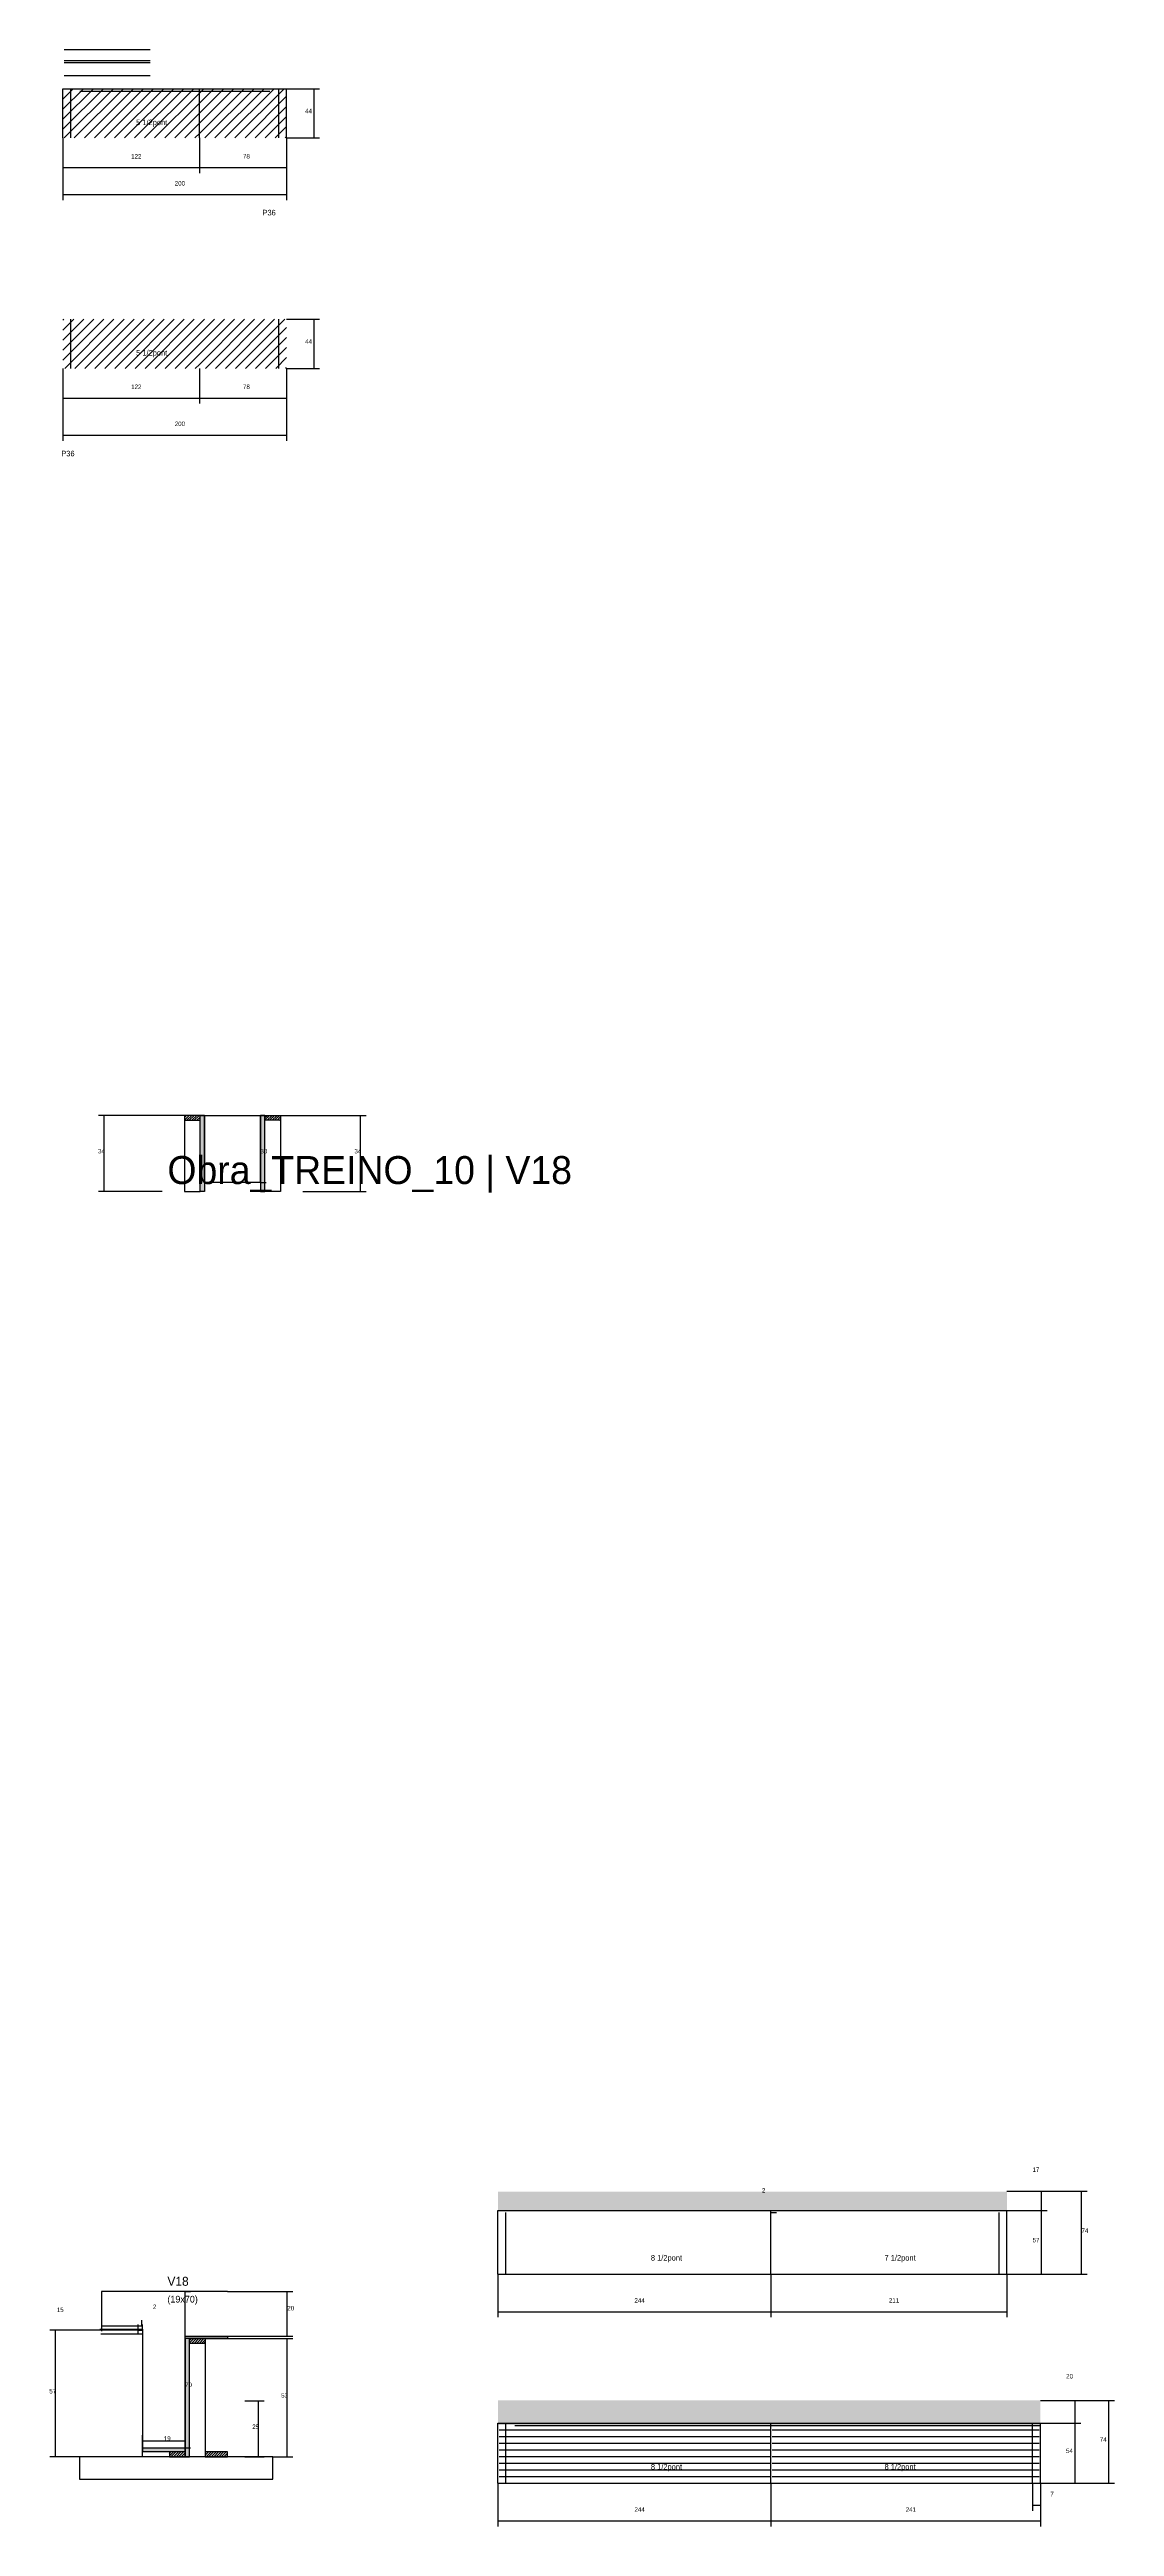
# Model space of a CAD drawing. Header units: metres. Extents: x -2848 to 22762, y -45195 to 1016.
# Drawn here: x 7895 to 8847, y -22210 to -19996 of the extents above; entities that cross this region are included whole.
import ezdxf

# ---------------------------------------------------------------- set-up
doc = ezdxf.new("R2010")
doc.units = ezdxf.units.M
for name, color, linetype in [('CONCRETO', 251, 'Continuous'), ('COTA', 4, 'Continuous'), ('Cota Seção (2x)', 4, 'Continuous'), ('Hachura', 253, 'Continuous'), ('LABEL_ID', 3, 'Continuous'), ('Madeira', 126, 'Continuous'), ('NOMENCLATURA', 7, 'Continuous'), ('Painéis', 200, 'Continuous'), ('SARR_2.2x7', 40, 'Continuous'), ('Texto Seção', 7, 'Continuous')]:
    doc.layers.add(name, color=color, linetype=linetype)

msp = doc.modelspace()

# ---------------------------------------------------------------- hatches: boundary and pattern name
at = {"layer": 'COTA'}
h = msp.add_hatch(dxfattribs=at)
h.set_pattern_fill('AR-CONC', scale=0.03)
h.paths.add_polyline_path([(8295.6, -21910.8), (8295.6, -21927.8), (8295.6, -21927.8), (8750.6, -21927.8), (8750.6, -21927.8), (8750.6, -21910.8), (8750.6, -21910.8), (8295.6, -21910.8)])
h = msp.add_hatch(dxfattribs=at)
h.set_pattern_fill('AR-CONC', scale=0.03)
h.paths.add_polyline_path([(8295.6, -22097.5), (8295.6, -22119.5), (8295.6, -22119.5), (8780.6, -22119.5), (8780.6, -22119.5), (8780.6, -22097.5), (8780.6, -22097.5), (8295.6, -22097.5)])
at = {"layer": 'Hachura'}
h = msp.add_hatch(dxfattribs=at)
h.set_pattern_fill('ANSI31', scale=2)
h.paths.add_polyline_path([(7906.6, -20030.7), (7906.6, -20074.7), (8028.6, -20074.7), (8028.6, -20030.7)])
h = msp.add_hatch(dxfattribs=at)
h.set_pattern_fill('ANSI31', scale=2)
h.paths.add_polyline_path([(8028.6, -20030.7), (8028.6, -20074.7), (8106.6, -20074.7), (8106.6, -20030.7)])
h = msp.add_hatch(dxfattribs=at)
h.set_pattern_fill('ANSI31', scale=2)
h.paths.add_polyline_path([(7906.6, -20236.8), (7906.6, -20280.8), (8028.6, -20280.8), (8028.6, -20236.8)])
h = msp.add_hatch(dxfattribs=at)
h.set_pattern_fill('ANSI31', scale=2)
h.paths.add_polyline_path([(8106.6, -20280.8), (8106.6, -20236.8), (8028.6, -20236.8), (8028.6, -20280.8)])
h = msp.add_hatch(dxfattribs=at)
h.set_pattern_fill('ANSI31', scale=0.5)
h.paths.add_polyline_path([(8029.2, -20953), (8029.2, -20948.6), (8029.2, -20948.6), (8015.2, -20948.6), (8015.2, -20948.6), (8015.2, -20953), (8015.2, -20953), (8029.2, -20953)])
h = msp.add_hatch(color=8, dxfattribs=at)
h.dxf.hatch_style = 1
h.paths.add_polyline_path([(8029.2, -20948.6), (8033.2, -20948.6), (8033.2, -20948.6), (8033.2, -21016.6), (8033.2, -21016.6), (8029.2, -21016.6), (8029.2, -21016.6), (8029.2, -20948.6)])
h = msp.add_hatch(color=8, dxfattribs=at)
h.dxf.hatch_style = 1
h.paths.add_polyline_path([(8087.2, -20948.6), (8083.2, -20948.6), (8083.2, -20948.6), (8083.2, -21016.6), (8083.2, -21016.6), (8087.2, -21016.6), (8087.2, -21016.6), (8087.2, -20948.6)])
h = msp.add_hatch(dxfattribs=at)
h.set_pattern_fill('ANSI31', scale=0.5)
h.paths.add_polyline_path([(8087.2, -20953), (8087.2, -20948.6), (8087.2, -20948.6), (8101.2, -20948.6), (8101.2, -20948.6), (8101.2, -20953), (8101.2, -20953), (8087.2, -20953)])
h = msp.add_hatch(color=8, dxfattribs=at)
h.dxf.hatch_style = 1
h.paths.add_polyline_path([(8015.8, -22042.2), (8015.8, -22040), (8015.8, -22040), (8053.8, -22040), (8053.8, -22040), (8053.8, -22042.2), (8053.8, -22042.2), (8015.8, -22042.2)])
h = msp.add_hatch(color=8, dxfattribs=at)
h.dxf.hatch_style = 1
h.paths.add_polyline_path([(8019.8, -22042.2), (8015.8, -22042.2), (8015.8, -22042.2), (8015.8, -22148), (8015.8, -22148), (8019.8, -22148), (8019.8, -22148), (8019.8, -22042.2)])
h = msp.add_hatch(dxfattribs=at)
h.set_pattern_fill('ANSI31', scale=0.5)
h.paths.add_polyline_path([(8019.8, -22046.6), (8019.8, -22042.2), (8019.8, -22042.2), (8033.8, -22042.2), (8033.8, -22042.2), (8033.8, -22046.6), (8033.8, -22046.6), (8019.8, -22046.6)])
h = msp.add_hatch(color=8, dxfattribs=at)
h.dxf.hatch_style = 1
h.paths.add_polyline_path([(7977.8, -22143.6), (7977.8, -22140), (7977.8, -22140), (8015.8, -22140), (8015.8, -22140), (8015.8, -22143.6), (8015.8, -22143.6), (7977.8, -22143.6)])
h = msp.add_hatch(dxfattribs=at)
h.set_pattern_fill('ANSI31', scale=0.5)
h.paths.add_polyline_path([(8015.8, -22148), (8015.8, -22143.6), (8015.8, -22143.6), (8001.8, -22143.6), (8001.8, -22143.6), (8001.8, -22148), (8001.8, -22148), (8015.8, -22148)])
h = msp.add_hatch(dxfattribs=at)
h.set_pattern_fill('ANSI31', scale=0.5)
h.paths.add_polyline_path([(8053.8, -22148), (8053.8, -22143.6), (8053.8, -22143.6), (8033.8, -22143.6), (8033.8, -22143.6), (8033.8, -22148), (8033.8, -22148), (8053.8, -22148)])

# ---------------------------------------------------------------- linework, layer by layer
at = {"layer": 'CONCRETO'}
msp.add_lwpolyline([(8033.2, -20948.6), (8033.2, -20948.6), (8033.2, -20948.6), (8033.2, -20948.6), (8083.2, -20948.6), (8083.2, -20948.6), (8083.2, -20948.6), (8083.2, -21008.6), (8033.2, -21008.6), (8033.2, -20948.6)], close=True, dxfattribs=at)
for points in [[(8053.8, -22000), (8015.8, -22000), (8015.8, -22000), (8015.8, -22000), (8015.8, -22000), (7977.8, -22000), (7941.1, -22000)], [(7977.8, -22033.8), (7977.8, -22143.6), (7977.8, -22143.6), (7977.8, -22140), (8015.8, -22140), (8015.8, -22047.2), (8015.8, -22047.2), (8015.8, -22040)]]:
    msp.add_lwpolyline(points, dxfattribs=at)
at = {"layer": 'COTA'}
for p, q in [((8106.6, -20030.7), (8136.1, -20030.7)), ((8131.1, -20074.7), (8131.1, -20030.7)), ((7906.6, -20074.7), (7906.6, -20130.4)), ((7906.6, -20074.7), (7906.6, -20106.2)), ((8028.6, -20074.7), (8028.6, -20106.2)), ((8028.6, -20074.7), (8028.6, -20106.2)), ((8106.6, -20074.7), (8106.6, -20130.4)), ((8106.6, -20074.7), (8136.1, -20074.7)), ((8106.6, -20074.7), (8106.6, -20106.2)), ((7906.6, -20101.2), (8028.6, -20101.2)), ((8028.6, -20101.2), (8106.6, -20101.2)), ((7906.6, -20125.4), (8106.6, -20125.4)), ((8106.6, -20236.8), (8136.1, -20236.8)), ((8131.1, -20280.8), (8131.1, -20236.8)), ((7906.6, -20280.8), (7906.6, -20345.4)), ((7906.6, -20280.8), (7906.6, -20312.3)), ((8028.6, -20280.8), (8028.6, -20312.3)), ((8028.6, -20280.8), (8028.6, -20312.3)), ((8106.6, -20280.8), (8106.6, -20345.4)), ((8106.6, -20280.8), (8136.1, -20280.8)), ((8106.6, -20280.8), (8106.6, -20312.3)), ((7906.6, -20307.3), (8028.6, -20307.3)), ((8028.6, -20307.3), (8106.6, -20307.3)), ((7906.6, -20340.4), (8106.6, -20340.4)), ((8033.2, -20948.6), (7938.5, -20948.6)), ((7943.5, -21016.6), (7943.5, -20948.6)), ((8101.2, -20948.6), (8177.7, -20948.6)), ((8172.7, -21016.6), (8172.7, -20948.6)), ((7995.2, -21016.6), (7938.5, -21016.6)), ((8121.2, -21016.6), (8177.7, -21016.6)), ((8750.6, -21910.5), (8786.7, -21910.5)), ((8781.7, -21927.8), (8781.7, -21910.5)), ((8539.6, -21929.5), (8539.6, -21927.8)), ((8539.6, -21927.8), (8544.6, -21927.8)), ((8539.6, -21929.5), (8544.6, -21929.5)), ((8750.6, -21927.8), (8786.7, -21927.8)), ((8750.6, -21927.8), (8786.7, -21927.8)), ((8781.7, -21984.5), (8781.7, -21927.8)), ((8295.6, -21984.5), (8295.6, -22023.2)), ((8539.6, -21984.5), (8539.6, -22023.2)), ((8539.6, -21984.5), (8539.6, -22023.2)), ((8750.6, -21984.5), (8750.6, -22023.2)), ((8750.6, -21984.5), (8786.7, -21984.5)), ((7941.1, -22000), (7941.1, -22035.7)), ((8053.8, -22000), (8112.2, -22000)), ((8107.2, -22040), (8107.2, -22000)), ((7941.1, -22030.7), (7977.1, -22030.7)), ((7973.8, -22037.9), (7973.8, -22029.6)), ((7977.1, -22030.7), (7977.1, -22025.7)), ((7977.8, -22034.6), (7977.8, -22029.6)), ((8295.6, -22018.2), (8539.6, -22018.2)), ((8539.6, -22018.2), (8750.6, -22018.2)), ((7977.8, -22034.6), (7894.9, -22034.6)), ((7899.9, -22148), (7899.9, -22034.6)), ((7973.8, -22034.6), (7977.8, -22034.6)), ((8033.8, -22042.2), (8112.2, -22042.2)), ((8053.8, -22040), (8112.2, -22040)), ((8107.2, -22148), (8107.2, -22042.2)), ((8069.1, -22098), (8086.4, -22098)), ((8081.4, -22148), (8081.4, -22098)), ((8780.6, -22097.5), (8816.7, -22097.5)), ((8811.7, -22117.7), (8811.7, -22097.5)), ((8780.6, -22117.7), (8816.7, -22117.7)), ((8780.6, -22117.7), (8816.7, -22117.7)), ((8811.7, -22171.5), (8811.7, -22117.7)), ((7959.8, -22148), (7894.9, -22148)), ((8069.1, -22148), (8086.4, -22148)), ((8094.4, -22148), (8112.2, -22148)), ((8295.6, -22171.5), (8295.6, -22210.2)), ((8539.6, -22171.5), (8539.6, -22210.2)), ((8539.6, -22171.5), (8539.6, -22210.2)), ((8773.6, -22171.5), (8773.6, -22196.3)), ((8780.6, -22171.5), (8780.6, -22210.2)), ((8780.6, -22171.5), (8816.7, -22171.5)), ((8780.6, -22171.5), (8780.6, -22196.3)), ((8295.6, -22205.2), (8539.6, -22205.2)), ((8539.6, -22205.2), (8780.6, -22205.2)), ((8773.6, -22191.3), (8780.6, -22191.3))]:
    msp.add_line(p, q, dxfattribs=at)
at = {"layer": 'Cota Seção (2x)'}
for p, q in [((8083.2, -21008.6), (8083.2, -20948.6)), ((8083.2, -20948.6), (8088.2, -20948.6)), ((8083.2, -21008.6), (8088.2, -21008.6)), ((8750.6, -21910.5), (8822.3, -21910.5)), ((8817.3, -21984.5), (8817.3, -21910.5)), ((8750.6, -21984.5), (8822.3, -21984.5)), ((8015.8, -22140), (8015.8, -22000)), ((8015.8, -22000), (8020.8, -22000)), ((8780.6, -22097.5), (8846.8, -22097.5)), ((8841.8, -22171.5), (8841.8, -22097.5)), ((7977.8, -22148), (7977.8, -22128.6)), ((7977.8, -22133.6), (8015.8, -22133.6)), ((8015.8, -22148), (8015.8, -22128.6)), ((8015.8, -22140), (8020.8, -22140)), ((8780.6, -22171.5), (8846.8, -22171.5))]:
    msp.add_line(p, q, dxfattribs=at)
at = {"layer": 'Madeira'}
for points in [[(8029.2, -20953), (8029.2, -20948.6), (8015.2, -20948.6), (8015.2, -20953)], [(8029.2, -20948.6), (8015.2, -20948.6), (8015.2, -21016.6), (8029.2, -21016.6)], [(8087.2, -20953), (8087.2, -20948.6), (8101.2, -20948.6), (8101.2, -20953)], [(8087.2, -20948.6), (8101.2, -20948.6), (8101.2, -21016.6), (8087.2, -21016.6)], [(8019.8, -22046.6), (8019.8, -22042.2), (8033.8, -22042.2), (8033.8, -22046.6)], [(8019.8, -22042.2), (8033.8, -22042.2), (8033.8, -22148), (8019.8, -22148)], [(8015.8, -22148), (8015.8, -22143.6), (8001.8, -22143.6), (8001.8, -22148)], [(8053.8, -22148), (8053.8, -22143.6), (8033.8, -22143.6), (8033.8, -22148)], [(7921.5, -22168), (8094.4, -22168), (8094.4, -22148), (7921.5, -22148)]]:
    msp.add_lwpolyline(points, close=True, dxfattribs=at)
at = {"layer": 'Painéis'}
for p, q in [((7906.6, -20030.7), (8106.6, -20030.7)), ((7906.6, -20074.7), (7906.6, -20030.7)), ((8028.6, -20074.7), (8028.6, -20030.7)), ((8106.6, -20074.7), (8106.6, -20030.7)), ((8295.6, -21927.8), (8750.6, -21927.8)), ((8295.6, -21984.5), (8295.6, -21927.8)), ((8539.6, -21984.5), (8539.6, -21927.8)), ((8750.6, -21984.5), (8750.6, -21927.8)), ((8295.6, -21984.5), (8750.6, -21984.5)), ((7939.7, -22033.9), (7977.8, -22033.9)), ((7940.4, -22037.9), (7977.8, -22037.9)), ((8015.8, -22040), (8053.8, -22040)), ((8295.6, -22117.7), (8780.6, -22117.7)), ((8295.6, -22171.5), (8295.6, -22117.7)), ((8539.6, -22171.5), (8539.6, -22117.7)), ((8780.6, -22171.5), (8780.6, -22117.7)), ((7977.8, -22140), (8015.8, -22140)), ((8295.6, -22171.5), (8780.6, -22171.5))]:
    msp.add_line(p, q, dxfattribs=at)
for points in [[(8029.2, -20948.6), (8033.2, -20948.6), (8033.2, -21016.6), (8029.2, -21016.6)], [(8087.2, -20948.6), (8083.2, -20948.6), (8083.2, -21016.6), (8087.2, -21016.6)], [(8015.8, -22042.2), (8015.8, -22040), (8053.8, -22040), (8053.8, -22042.2)], [(8019.8, -22042.2), (8015.8, -22042.2), (8015.8, -22148), (8019.8, -22148)], [(7977.8, -22143.6), (7977.8, -22140), (8015.8, -22140), (8015.8, -22143.6)]]:
    msp.add_lwpolyline(points, close=True, dxfattribs=at)
at = {"layer": 'SARR_2.2x7'}
for p, q in [((7907.6, -19995.7), (7984.6, -19995.7)), ((7907.6, -20005.58), (7984.6, -20005.58)), ((7907.6, -20007.37), (7984.6, -20007.37)), ((7907.6, -20019.03), (7984.6, -20019.03)), ((7913.6, -20074.7), (7913.6, -20030.7)), ((7921.6, -20032.9), (8028.6, -20032.9)), ((8028.6, -20032.9), (8091.6, -20032.9)), ((8099.6, -20074.7), (8099.6, -20030.7)), ((7913.6, -20280.8), (7913.6, -20236.8)), ((8099.6, -20280.8), (8099.6, -20236.8)), ((8295.6, -21984.5), (8295.6, -21929.5)), ((8302.6, -21984.5), (8302.6, -21929.5)), ((8743.6, -21984.5), (8743.6, -21929.5)), ((8750.6, -21984.5), (8750.6, -21929.5)), ((8295.6, -22117.7), (8302.6, -22117.7)), ((8295.6, -22171.5), (8295.6, -22117.7)), ((8302.6, -22171.5), (8302.6, -22117.7)), ((8310.6, -22119.9), (8539.6, -22119.9)), ((8539.6, -22119.9), (8780.6, -22119.9)), ((8773.6, -22117.7), (8780.6, -22117.7)), ((8773.6, -22171.5), (8773.6, -22117.7)), ((8780.6, -22171.5), (8780.6, -22117.7)), ((8296.6, -22123.68), (8538.6, -22123.68)), ((8296.6, -22129.66), (8538.6, -22129.66)), ((8296.6, -22135.63), (8538.6, -22135.63)), ((8296.6, -22141.61), (8538.6, -22141.61)), ((8540.6, -22123.68), (8779.6, -22123.68)), ((8540.6, -22129.66), (8779.6, -22129.66)), ((8540.6, -22135.63), (8779.6, -22135.63)), ((8540.6, -22141.61), (8779.6, -22141.61)), ((8296.6, -22147.59), (8538.6, -22147.59)), ((8296.6, -22153.57), (8538.6, -22153.57)), ((8296.6, -22159.54), (8538.6, -22159.54)), ((8296.6, -22165.52), (8538.6, -22165.52)), ((8540.6, -22147.59), (8779.6, -22147.59)), ((8540.6, -22153.57), (8779.6, -22153.57)), ((8540.6, -22159.54), (8779.6, -22159.54)), ((8540.6, -22165.52), (8779.6, -22165.52)), ((8295.6, -22171.5), (8302.6, -22171.5)), ((8773.6, -22171.5), (8780.6, -22171.5))]:
    msp.add_line(p, q, dxfattribs=at)

# ---------------------------------------------------------------- texts
at = {"layer": 'COTA'}
for s, p in [('44', (8123.1, -20052.7)), ('122', (7967.6, -20093.2)), ('78', (8067.6, -20093.1)), ('200', (8006.6, -20117.3)), ('44', (8123.1, -20258.8)), ('122', (7967.6, -20299.2)), ('78', (8067.6, -20299.2)), ('200', (8006.6, -20332.3)), ('34', (7938, -20982.6)), ('34', (8167.2, -20982.6)), ('17', (8773.5, -21893.2)), ('2', (8531.6, -21911.7)), ('57', (8773.6, -21956.2)), ('2', (7987, -22015.8)), ('244', (8417.6, -22010.1)), ('211', (8645.1, -22010.1)), ('15', (7901.1, -22018.5)), ('20', (8107.2, -22017)), ('20', (8803.6, -22077.9)), ('57', (7894.4, -22091.3)), ('53', (8101.7, -22095.1)), ('25', (8075.9, -22123)), ('54', (8803.5, -22144.6)), ('7', (8789.5, -22183.2)), ('244', (8417.6, -22197.1)), ('241', (8660.1, -22197.1))]:
    msp.add_text(s, height=4, dxfattribs=at).set_placement(p)
at = {"layer": 'Cota Seção (2x)'}
for s, p in [('30', (8083.2, -20982.6)), ('74', (8817.3, -21947.8)), ('70', (8015.8, -22085.6)), ('19', (7996.8, -22133.6)), ('74', (8833.7, -22134.5))]:
    msp.add_text(s, height=4, dxfattribs=at).set_placement(p)
at = {"layer": 'LABEL_ID'}
msp.add_text('Obra_TREINO_10 | V18', height=25, dxfattribs=at).set_placement((8000, -21010))
at = {"layer": 'NOMENCLATURA'}
for s, p in [('5 1/2pont', (7972, -20063.3)), ('P36', (8085, -20144)), ('5 1/2pont', (7972, -20269.4)), ('P36', (7905.1, -20359.4)), ('8 1/2pont', (8432.3, -21972.5)), ('7 1/2pont', (8641.2, -21972.5)), ('8 1/2pont', (8432.3, -22159.4)), ('8 1/2pont', (8641.2, -22159.4))]:
    msp.add_text(s, height=5, dxfattribs=at).set_placement(p)
at = {"layer": 'Texto Seção'}
for s, height, p in [('V18', 8, (8000, -21995)), ('(19x70)', 6, (8000, -22010))]:
    msp.add_text(s, height=height, dxfattribs=at).set_placement(p)

doc.saveas('drawing.dxf')
